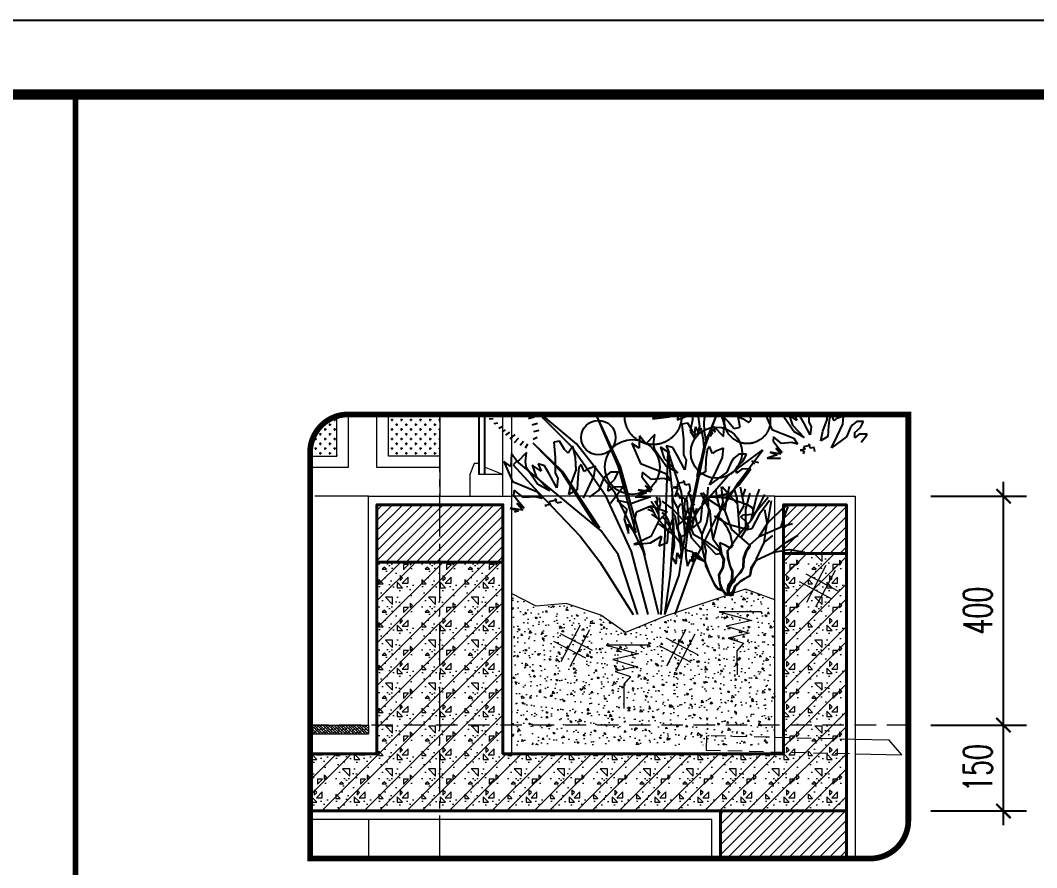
# Model space of a CAD drawing. Header units: millimetres. Extents: x -229618 to 2906, y -178063 to 96806.
# Drawn here: x -58505 to -56730, y -50481 to -49001 of the extents above; entities that cross this region are included whole.
import ezdxf
from ezdxf.xclip import XClip

# ---------------------------------------------------------------- set-up
doc = ezdxf.new("R2010")
doc.units = ezdxf.units.MM
doc.header["$LTSCALE"] = 200
doc.header["$MEASUREMENT"] = 0
doc.header["$XCLIPFRAME"] = 0
doc.header["$PDMODE"] = 3
doc.header["$PDSIZE"] = 50
doc.linetypes.add('CENTER2', pattern=[1.125, 0.75, -0.125, 0.125, -0.125])
doc.linetypes.add('DASHED2', pattern=[0.375, 0.25, -0.125])
doc.layers.get('0').update_dxf_attribs({"color": 95, "linetype": 'CONTINUOUS'})
doc.layers.get('DEFPOINTS').update_dxf_attribs({"linetype": 'CONTINUOUS'})
for name, color, linetype, lineweight in [('cat', 1, 'CONTINUOUS', 40), ('hatch', 250, 'CONTINUOUS', 5), ('khuat', 8, 'DASHED2', 15), ('nho', 252, 'CONTINUOUS', 15), ('thay', 7, 'CONTINUOUS', 18), ('tim', 18, 'CENTER2', 9)]:
    doc.layers.add(name, color=color, linetype=linetype, lineweight=lineweight)
for name, color, linetype in [('CUA', 145, 'CONTINUOUS'), ('DIM', 251, 'CONTINUOUS'), ('KHUNGTEN', 7, 'CONTINUOUS'), ('NOITHAT', 99, 'CONTINUOUS')]:
    doc.layers.add(name, color=color, linetype=linetype)
doc.layers.add('in', color=203, linetype='CONTINUOUS', lineweight=5, plot=False)
doc.styles.add('Scale', font='vnsimli.shx', dxfattribs={"width": 0.65, "bigfont": 'bigfont.shx'})
doc.dimstyles.new('Scale', dxfattribs={"dimscale": 75, "dimtxt": 2, "dimasz": 1, "dimexe": 1.6, "dimexo": 0, "dimgap": 0.8, "dimtad": 1, "dimdec": 0, "dimzin": 0, "dimdsep": 46, "dimtxsty": 'Scale', "dimblk": 'ARCHTICK', "dimcen": 0.1, "dimdle": 1, "dimclrd": 256, "dimclre": 256, "dimclrt": 3, "dimadec": 0, "dimazin": 0, "dimtfac": 1, "dimtdec": 0, "dimtix": 1, "dimtmove": 2, "dimatfit": 3, "dimldrblk": 'ARCHTICK', "dimfxl": 0, "dimtolj": 1, "dimtzin": 0, "dimarcsym": 0})

# ---------------------------------------------------------------- blocks, each defined once
blk = doc.blocks.new('KhungA3')
at = {"layer": 'DEFPOINTS', "color": 8}
blk.add_lwpolyline([(-3.738, 3.813), (416.305, 3.813), (416.305, 300.813), (-3.738, 300.813)], close=True, dxfattribs=at)
at = {"layer": 'KHUNGTEN', "color": 4, "const_width": 0.724}
blk.add_lwpolyline([(7.542, 8.987), (411.131, 8.987), (411.131, 295.639), (7.542, 295.639)], close=True, dxfattribs=at)
blk = doc.blocks.new('_ArchTick')
at = {"color": 0, "linetype": 'ByBlock', "const_width": 0.15}
blk.add_lwpolyline([(-0.5, -0.5), (0.5, 0.5)], dxfattribs=at)
blk = doc.blocks.new('*D1358')
at = {"layer": 'DEFPOINTS', "color": 0}
for p in [(-56915.5, -50232.2), (-56788.4, -50232.2), (-56915.5, -50382.2)]:
    blk.add_point(p, dxfattribs=at)
at = {"layer": 'DIM', "lineweight": -2}
for p, q in [((-56788.4, -50407.2), (-56788.4, -50207.2)), ((-56915.5, -50232.2), (-56748.4, -50232.2)), ((-56915.5, -50382.2), (-56748.4, -50382.2))]:
    blk.add_line(p, q, dxfattribs=at)
at = {"layer": 'DIM', "lineweight": -2, "xscale": 25, "yscale": 25, "zscale": 25}
for p, rotation in [((-56788.4, -50232.2), 90), ((-56788.4, -50382.2), 270)]:
    blk.add_blockref('_ArchTick', p, dxfattribs=dict(at, rotation=rotation))
at = {"layer": 'DIM', "color": 3, "insert": (-56833.4, -50307.2), "char_height": 50, "attachment_point": 5, "rotation": 90, "style": 'Scale'}
blk.add_mtext('\\A1;150', dxfattribs=at)
blk = doc.blocks.new('*D1359')
at = {"layer": 'DEFPOINTS', "color": 0}
for p in [(-56915.5, -49832.2), (-56788.4, -49832.2), (-56915.5, -50232.2)]:
    blk.add_point(p, dxfattribs=at)
at = {"layer": 'DIM', "lineweight": -2}
for p, q in [((-56788.4, -50257.2), (-56788.4, -49807.2)), ((-56915.5, -49832.2), (-56748.4, -49832.2)), ((-56915.5, -50232.2), (-56748.4, -50232.2))]:
    blk.add_line(p, q, dxfattribs=at)
at = {"layer": 'DIM', "lineweight": -2, "xscale": 25, "yscale": 25, "zscale": 25}
for p, rotation in [((-56788.4, -49832.2), 90), ((-56788.4, -50232.2), 270)]:
    blk.add_blockref('_ArchTick', p, dxfattribs=dict(at, rotation=rotation))
at = {"layer": 'DIM', "color": 3, "insert": (-56833.4, -50032.2), "char_height": 50, "attachment_point": 5, "rotation": 90, "style": 'Scale'}
blk.add_mtext('\\A1;400', dxfattribs=at)
blk = doc.blocks.new('lohoa')
at = {"layer": 'NOITHAT'}
for p, q in [((-7.7, 474.1), (-10, 450.7)), ((1.7, 474.1), (-7.7, 474.1)), ((6.4, 460), (1.7, 474.1)), ((-89.6, 460), (-82.6, 427.3)), ((-80.2, 450.7), (-89.6, 460)), ((-75.6, 469.4), (-80.2, 450.7)), ((-68.5, 455.4), (-75.6, 469.4)), ((-52.1, 467.1), (-68.5, 455.4)), ((-56.8, 453), (-52.1, 467.1)), ((11.1, 453), (6.4, 460)), ((20.4, 462.4), (11.1, 453)), ((20.4, 443.6), (20.4, 462.4)), ((-56.8, 443.6), (-56.8, 453)), ((-45.1, 415.6), (-56.8, 443.6)), ((-47.5, 446), (-45.1, 427.3)), ((-35.8, 434.3), (-47.5, 446)), ((-38.1, 446), (-35.8, 434.3)), ((-28.7, 441.3), (-38.1, 446)), ((-10, 450.7), (-14.7, 427.3)), ((18.1, 424.9), (20.4, 443.6)), ((-82.6, 427.3), (-47.5, 403.9)), ((-45.1, 427.3), (-28.7, 401.5)), ((-24.1, 427.3), (-28.7, 441.3)), ((-17, 403.9), (-24.1, 427.3)), ((-14.7, 427.3), (-12.3, 417.9)), ((22.8, 427.3), (18.1, 413.2)), ((27.4, 431.9), (22.8, 427.3)), ((29.8, 420.2), (27.4, 431.9)), ((-82.6, 413.2), (-84.9, 406.2)), ((-70.9, 399.2), (-82.6, 413.2)), ((-28.7, 401.5), (-45.1, 415.6)), ((-12.3, 417.9), (-17, 403.9)), ((6.4, 406.2), (18.1, 424.9)), ((18.1, 413.2), (13.4, 394.5)), ((34.5, 422.6), (29.8, 420.2)), ((29.8, 392.2), (43.8, 410.9)), ((48.5, 424.9), (34.5, 422.6)), ((43.8, 410.9), (48.5, 424.9)), ((69.6, 410.9), (60.2, 406.2)), ((81.3, 408.5), (69.6, 410.9)), ((-84.9, 406.2), (-73.2, 382.8)), ((-52.1, 396.8), (-70.9, 399.2)), ((-42.8, 392.2), (-52.1, 396.8)), ((-47.5, 403.9), (-42.8, 392.2)), ((-0.6, 389.8), (6.4, 406.2)), ((13.4, 394.5), (-0.6, 389.8)), ((55.5, 401.5), (46.2, 387.5)), ((60.2, 406.2), (55.5, 401.5)), ((62.6, 392.2), (74.3, 399.2)), ((74.3, 399.2), (81.3, 408.5)), ((-82.6, 380.4), (-101.3, 378.1)), ((-94.3, 387.5), (-82.6, 380.4)), ((-75.6, 380.4), (-94.3, 387.5)), ((-82.6, 392.2), (-75.6, 380.4)), ((-73.2, 382.8), (-82.6, 392.2)), ((-40.4, 380.4), (-33.4, 378.1)), ((-31.1, 380.4), (-40.4, 380.4)), ((-33.4, 385.1), (-31.1, 380.4)), ((-24.1, 385.1), (-33.4, 385.1)), ((-21.7, 387.5), (-24.1, 385.1)), ((-21.7, 380.4), (-21.7, 387.5)), ((-14.7, 380.4), (-21.7, 380.4)), ((-14.7, 371.1), (-14.7, 380.4)), ((15.7, 373.4), (29.8, 392.2)), ((46.2, 387.5), (15.7, 373.4)), ((60.2, 382.8), (62.6, 392.2)), ((69.6, 387.5), (60.2, 382.8)), ((60.2, 364.1), (78.9, 380.4)), ((83.6, 385.1), (69.6, 387.5)), ((78.9, 380.4), (83.6, 385.1)), ((-129.4, 378.1), (-117.7, 361.7)), ((-108.3, 368.7), (-129.4, 378.1)), ((-77.9, 373.4), (-108.3, 368.7)), ((-101.3, 378.1), (-77.9, 373.4)), ((-33.4, 378.1), (-40.4, 366.4)), ((-40.4, 366.4), (-35.8, 371.1)), ((-35.8, 371.1), (-33.4, 361.7)), ((-33.4, 361.7), (-31.1, 364.1)), ((-31.1, 364.1), (-24.1, 357)), ((-24.1, 357), (-21.7, 364.1)), ((-21.7, 364.1), (-14.7, 361.7)), ((-19.4, 366.4), (-14.7, 371.1)), ((-14.7, 361.7), (-19.4, 366.4)), ((43.8, 354.7), (60.2, 364.1)), ((-117.7, 361.7), (-124.7, 347.7)), ((-124.7, 347.7), (-122.4, 324.3)), ((-110.7, 338.3), (-103.6, 354.7)), ((-103.6, 354.7), (-80.2, 359.4)), ((-80.2, 359.4), (-56.8, 345.3)), ((11.1, 354.7), (22.8, 354.7)), ((39.2, 347.7), (11.1, 354.7)), ((22.8, 354.7), (43.8, 354.7)), ((50.9, 340.7), (39.2, 347.7)), ((-122.4, 324.3), (-120, 338.3)), ((-120, 338.3), (-113, 324.3)), ((-113, 324.3), (-110.7, 338.3)), ((-73.2, 333.6), (-89.6, 312.6)), ((-56.8, 345.3), (-73.2, 333.6)), ((-61.5, 314.9), (-49.8, 333.6)), ((-49.8, 333.6), (-56.8, 291.5)), ((67.2, 331.3), (50.9, 340.7)), ((-47.5, 279.8), (-45.1, 321.9)), ((-45.1, 321.9), (-26.4, 331.3)), ((-26.4, 317.2), (-28.7, 310.2)), ((-26.4, 331.3), (-26.4, 317.2)), ((13.4, 324.3), (32.1, 307.9)), ((22.8, 317.2), (13.4, 324.3)), ((29.8, 300.9), (22.8, 317.2)), ((53.2, 314.9), (57.9, 317.2)), ((57.9, 317.2), (74.3, 314.9)), ((74.3, 324.3), (67.2, 331.3)), ((74.3, 314.9), (74.3, 324.3)), ((-275, 300.1), (-277.3, 276.7)), ((-265.6, 300.1), (-275, 300.1)), ((-261, 286.1), (-265.6, 300.1)), ((-89.6, 312.6), (-117.7, 305.5)), ((-117.7, 305.5), (-91.9, 303.2)), ((-91.9, 303.2), (-73.2, 310.2)), ((-73.2, 310.2), (-80.2, 296.2)), ((-66.2, 298.5), (-61.5, 314.9)), ((-33.4, 305.5), (-40.4, 284.5)), ((-28.7, 310.2), (-33.4, 305.5)), ((32.1, 291.5), (29.8, 300.9)), ((32.1, 307.9), (55.5, 296.2)), ((60.2, 305.5), (53.2, 314.9)), ((62.6, 296.2), (60.2, 305.5)), ((-356.9, 286.1), (-349.9, 253.3)), ((-347.6, 276.7), (-356.9, 286.1)), ((-342.9, 295.4), (-347.6, 276.7)), ((-335.9, 281.4), (-342.9, 295.4)), ((-319.5, 293.1), (-335.9, 281.4)), ((-324.2, 279), (-319.5, 293.1)), ((-256.3, 279), (-261, 286.1)), ((-246.9, 288.4), (-256.3, 279)), ((-246.9, 269.7), (-246.9, 288.4)), ((-80.2, 296.2), (-66.2, 298.5)), ((-74.4, 288.1), (-76.7, 264.7)), ((-65, 288.1), (-74.4, 288.1)), ((-60.3, 274.1), (-65, 288.1)), ((-56.8, 291.5), (-63.8, 275.1)), ((-40.4, 284.5), (-42.8, 270.4)), ((-12.3, 291.5), (-3, 277.4)), ((-10, 282.1), (-12.3, 291.5)), ((32.1, 272.8), (32.1, 291.5)), ((55.5, 296.2), (62.6, 296.2)), ((67.1, 289), (63.1, 272.8)), ((73.2, 276.9), (67.1, 289)), ((87.3, 287), (73.2, 276.9)), ((83.3, 274.8), (87.3, 287)), ((125.7, 293), (123.7, 272.8)), ((133.8, 293), (125.7, 293)), ((137.9, 280.9), (133.8, 293)), ((-324.2, 269.7), (-324.2, 279)), ((-312.5, 241.6), (-324.2, 269.7)), ((-314.8, 272), (-312.5, 253.3)), ((-303.1, 260.3), (-314.8, 272)), ((-305.4, 272), (-303.1, 260.3)), ((-296.1, 267.3), (-305.4, 272)), ((-277.3, 276.7), (-282, 253.3)), ((-249.3, 250.9), (-246.9, 269.7)), ((-156.3, 274.1), (-149.3, 241.3)), ((-147, 264.7), (-156.3, 274.1)), ((-142.3, 283.4), (-147, 264.7)), ((-135.3, 269.4), (-142.3, 283.4)), ((-118.9, 281.1), (-135.3, 269.4)), ((-123.6, 267), (-118.9, 281.1)), ((-63.8, 275.1), (-59.2, 263.4)), ((-55.7, 267), (-60.3, 274.1)), ((-59.2, 263.4), (-54.5, 279.8)), ((-46.3, 276.4), (-55.7, 267)), ((-54.5, 279.8), (-52.1, 270.4)), ((-52.1, 270.4), (-47.5, 279.8)), ((-46.3, 257.7), (-46.3, 276.4)), ((-42.8, 270.4), (-42.8, 256.4)), ((-33.4, 270.4), (-31.1, 263.4)), ((-33.4, 261.1), (-33.4, 270.4)), ((-31.1, 272.8), (-26.4, 265.7)), ((-31.1, 263.4), (-31.1, 272.8)), ((-26.4, 275.1), (-14.7, 256.4)), ((-26.4, 265.7), (-26.4, 275.1)), ((-12.3, 265.7), (-10, 272.8)), ((-10, 272.8), (-10, 282.1)), ((-3, 277.4), (4, 265.7)), ((13.4, 282.1), (20.4, 277.4)), ((13.4, 268.1), (13.4, 282.1)), ((20.4, 277.4), (27.4, 270.4)), ((27.4, 270.4), (32.1, 272.8)), ((55, 280.9), (61.1, 252.6)), ((63.1, 272.8), (55, 280.9)), ((83.3, 266.8), (83.3, 274.8)), ((91.4, 268.8), (93.4, 252.6)), ((101.5, 258.7), (91.4, 268.8)), ((99.5, 268.8), (101.5, 258.7)), ((107.6, 264.7), (99.5, 268.8)), ((123.7, 272.8), (119.7, 252.6)), ((141.9, 274.8), (137.9, 280.9)), ((150, 282.9), (141.9, 274.8)), ((150, 266.8), (150, 282.9)), ((-349.9, 253.3), (-314.8, 229.9)), ((-312.5, 253.3), (-296.1, 227.5)), ((-291.4, 253.3), (-296.1, 267.3)), ((-284.4, 229.9), (-291.4, 253.3)), ((-282, 253.3), (-279.7, 243.9)), ((-244.6, 253.3), (-249.3, 239.2)), ((-239.9, 258), (-244.6, 253.3)), ((-237.5, 246.3), (-239.9, 258)), ((-123.6, 257.7), (-123.6, 267)), ((-111.8, 229.6), (-123.6, 257.7)), ((-114.2, 260), (-111.8, 241.3)), ((-102.5, 248.3), (-114.2, 260)), ((-104.8, 260), (-102.5, 248.3)), ((-95.5, 255.3), (-104.8, 260)), ((-90.8, 241.3), (-95.5, 255.3)), ((-76.7, 264.7), (-81.4, 241.3)), ((-48.6, 239), (-46.3, 257.7)), ((-42.8, 256.4), (-35.8, 265.7)), ((-35.8, 265.7), (-33.4, 261.1)), ((-14.7, 256.4), (-12.3, 265.7)), ((4, 265.7), (13.4, 265.7)), ((13.4, 265.7), (13.4, 268.1)), ((61.1, 252.6), (91.4, 232.4)), ((93.4, 242.5), (83.3, 266.8)), ((93.4, 252.6), (107.6, 230.4)), ((111.6, 252.6), (107.6, 264.7)), ((117.7, 232.4), (111.6, 252.6)), ((119.7, 252.6), (121.7, 244.5)), ((148, 250.6), (150, 266.8)), ((152, 252.6), (148, 240.5)), ((156.1, 256.7), (152, 252.6)), ((158.1, 246.5), (156.1, 256.7)), ((-349.9, 239.2), (-352.3, 232.2)), ((-338.2, 225.2), (-349.9, 239.2)), ((-296.1, 227.5), (-312.5, 241.6)), ((-279.7, 243.9), (-284.4, 229.9)), ((-261, 232.2), (-249.3, 250.9)), ((-249.3, 239.2), (-253.9, 220.5)), ((-232.9, 248.6), (-237.5, 246.3)), ((-237.5, 218.2), (-223.5, 236.9)), ((-218.8, 250.9), (-232.9, 248.6)), ((-223.5, 236.9), (-218.8, 250.9)), ((-197.8, 236.9), (-207.1, 232.2)), ((-186, 234.6), (-197.8, 236.9)), ((-149.3, 241.3), (-114.2, 217.9)), ((-111.8, 241.3), (-95.5, 215.5)), ((-83.8, 217.9), (-90.8, 241.3)), ((-81.4, 241.3), (-79.1, 231.9)), ((-60.3, 220.2), (-48.6, 239)), ((-44, 241.3), (-48.6, 227.2)), ((-39.3, 246), (-44, 241.3)), ((-36.9, 234.3), (-39.3, 246)), ((-18.2, 239), (-32.3, 236.6)), ((-22.9, 224.9), (-18.2, 239)), ((61.1, 240.5), (59.1, 234.4)), ((71.2, 228.4), (61.1, 240.5)), ((107.6, 230.4), (93.4, 242.5)), ((121.7, 244.5), (117.7, 232.4)), ((137.9, 234.4), (148, 250.6)), ((148, 240.5), (143.9, 224.3)), ((162.1, 248.6), (158.1, 246.5)), ((158.1, 222.3), (170.2, 238.5)), ((174.2, 250.6), (162.1, 248.6)), ((170.2, 238.5), (174.2, 250.6)), ((192.4, 238.5), (184.3, 234.4)), ((202.5, 236.4), (192.4, 238.5)), ((-352.3, 232.2), (-340.5, 208.8)), ((-319.5, 222.8), (-338.2, 225.2)), ((-310.1, 218.2), (-319.5, 222.8)), ((-314.8, 229.9), (-310.1, 218.2)), ((-268, 215.8), (-261, 232.2)), ((-211.8, 227.5), (-221.2, 213.5)), ((-207.1, 232.2), (-211.8, 227.5)), ((-204.8, 218.2), (-193.1, 225.2)), ((-193.1, 225.2), (-186, 234.6)), ((-149.3, 227.2), (-151.6, 220.2)), ((-137.6, 213.2), (-149.3, 227.2)), ((-95.5, 215.5), (-111.8, 229.6)), ((-79.1, 231.9), (-83.8, 217.9)), ((-48.6, 227.2), (-53.3, 208.5)), ((-32.3, 236.6), (-36.9, 234.3)), ((-36.9, 206.2), (-22.9, 224.9)), ((2.9, 224.9), (-6.5, 220.2)), ((14.6, 222.6), (2.9, 224.9)), ((7.5, 213.2), (14.6, 222.6)), ((59.1, 234.4), (69.2, 214.2)), ((61.1, 222.3), (67.1, 212.2)), ((69.2, 214.2), (61.1, 222.3)), ((87.3, 226.3), (71.2, 228.4)), ((95.4, 222.3), (87.3, 226.3)), ((91.4, 232.4), (95.4, 222.3)), ((131.8, 220.3), (137.9, 234.4)), ((143.9, 224.3), (131.8, 220.3)), ((145.9, 206.1), (158.1, 222.3)), ((180.3, 230.4), (172.2, 218.3)), ((184.3, 234.4), (180.3, 230.4)), ((184.3, 214.2), (186.4, 222.3)), ((186.4, 222.3), (196.5, 228.4)), ((196.5, 228.4), (202.5, 236.4)), ((-361.6, 213.5), (-349.9, 206.5)), ((-342.9, 206.5), (-361.6, 213.5)), ((-349.9, 206.5), (-356.3, 205.7)), ((-349.9, 218.2), (-342.9, 206.5)), ((-340.5, 208.8), (-349.9, 218.2)), ((-307.8, 206.5), (-305.4, 205.7)), ((-298.4, 206.5), (-307.8, 206.5)), ((-300.8, 211.1), (-298.4, 206.5)), ((-291.4, 211.1), (-300.8, 211.1)), ((-289, 213.5), (-291.4, 211.1)), ((-289, 206.5), (-289, 213.5)), ((-282, 206.5), (-289, 206.5)), ((-282, 205.7), (-282, 206.5)), ((-253.9, 220.5), (-268, 215.8)), ((-246.9, 205.7), (-237.5, 218.2)), ((-221.2, 213.5), (-238.1, 205.7)), ((-207.1, 208.8), (-204.8, 218.2)), ((-197.8, 213.5), (-207.1, 208.8)), ((-207.1, 190.1), (-188.4, 206.5)), ((-183.7, 211.1), (-197.8, 213.5)), ((-188.4, 206.5), (-183.7, 211.1)), ((-151.6, 220.2), (-139.9, 196.8)), ((-149.3, 206.2), (-142.3, 194.5)), ((-139.9, 196.8), (-149.3, 206.2)), ((-118.9, 210.9), (-137.6, 213.2)), ((-109.5, 206.2), (-118.9, 210.9)), ((-114.2, 217.9), (-109.5, 206.2)), ((-67.4, 203.8), (-60.3, 220.2)), ((-53.3, 208.5), (-67.4, 203.8)), ((-51, 187.5), (-36.9, 206.2)), ((-11.2, 215.5), (-20.6, 201.5)), ((-6.5, 220.2), (-11.2, 215.5)), ((-6.5, 196.8), (-4.2, 206.2)), ((-4.2, 206.2), (7.5, 213.2)), ((20.7, 210.2), (23.9, 205.7)), ((30.8, 205.7), (20.7, 210.2)), ((61.1, 212.2), (44.9, 210.2)), ((44.9, 210.2), (65.1, 206.1)), ((51, 218.3), (61.1, 212.2)), ((67.1, 212.2), (51, 218.3)), ((65.1, 206.1), (62.1, 205.7)), ((97.5, 212.2), (103.5, 210.2)), ((105.5, 212.2), (97.5, 212.2)), ((103.5, 210.2), (100.8, 205.7)), ((103.5, 216.2), (105.5, 212.2)), ((111.6, 216.2), (103.5, 216.2)), ((113.6, 218.3), (111.6, 216.2)), ((113.6, 212.2), (113.6, 218.3)), ((119.7, 212.2), (113.6, 212.2)), ((119.7, 205.7), (119.7, 212.2)), ((172.2, 218.3), (145.9, 206.1)), ((192.4, 218.3), (184.3, 214.2)), ((204.6, 216.2), (192.4, 218.3)), ((193, 205.7), (200.5, 212.2)), ((200.5, 212.2), (204.6, 216.2)), ((-196.1, 192.1), (-184.4, 175.7)), ((-175.1, 182.8), (-196.1, 192.1)), ((-149.3, 194.5), (-168, 192.1)), ((-168, 192.1), (-144.6, 187.5)), ((-161, 201.5), (-149.3, 194.5)), ((-142.3, 194.5), (-161, 201.5)), ((-107.2, 194.5), (-100.1, 192.1)), ((-97.8, 194.5), (-107.2, 194.5)), ((-100.1, 192.1), (-107.2, 180.4)), ((-100.1, 199.2), (-97.8, 194.5)), ((-90.8, 199.2), (-100.1, 199.2)), ((-88.4, 201.5), (-90.8, 199.2)), ((-88.4, 194.5), (-88.4, 201.5)), ((-81.4, 194.5), (-88.4, 194.5)), ((-81.4, 185.1), (-81.4, 194.5)), ((-20.6, 201.5), (-51, 187.5)), ((2.9, 201.5), (-6.5, 196.8)), ((-6.5, 178.1), (12.2, 194.5)), ((16.9, 199.2), (2.9, 201.5)), ((12.2, 194.5), (16.9, 199.2)), ((-184.4, 175.7), (-191.4, 161.7)), ((-144.6, 187.5), (-175.1, 182.8)), ((-107.2, 180.4), (-102.5, 185.1)), ((-102.5, 185.1), (-100.1, 175.7)), ((-100.1, 175.7), (-97.8, 178.1)), ((-97.8, 178.1), (-90.8, 171.1)), ((-90.8, 171.1), (-88.4, 178.1)), ((-88.4, 178.1), (-81.4, 175.7)), ((-86.1, 180.4), (-81.4, 185.1)), ((-81.4, 175.7), (-86.1, 180.4)), ((-22.9, 168.7), (-6.5, 178.1)), ((-191.4, 161.7), (-189.1, 138.3)), ((-177.4, 152.3), (-170.4, 168.7)), ((-170.4, 168.7), (-147, 173.4)), ((-147, 173.4), (-123.6, 159.4)), ((-123.6, 159.4), (-139.9, 147.7)), ((-55.7, 168.7), (-44, 168.7)), ((-27.6, 161.7), (-55.7, 168.7)), ((-44, 168.7), (-22.9, 168.7)), ((-15.9, 154.7), (-27.6, 161.7)), ((-189.1, 138.3), (-186.8, 152.3)), ((-186.8, 152.3), (-179.7, 138.3)), ((-179.7, 138.3), (-177.4, 152.3)), ((-139.9, 147.7), (-156.3, 126.6)), ((-128.2, 128.9), (-116.5, 147.7)), ((-116.5, 147.7), (-123.6, 105.5)), ((-111.8, 136), (-93.1, 145.3)), ((-93.1, 145.3), (-93.1, 131.3)), ((0.5, 145.3), (-15.9, 154.7)), ((7.5, 138.3), (0.5, 145.3)), ((-156.3, 126.6), (-184.4, 119.6)), ((-132.9, 112.5), (-128.2, 128.9)), ((-114.2, 93.8), (-111.8, 136)), ((-93.1, 131.3), (-95.5, 124.2)), ((-53.3, 138.3), (-34.6, 121.9)), ((-44, 131.3), (-53.3, 138.3)), ((-36.9, 114.9), (-44, 131.3)), ((-13.5, 128.9), (-8.8, 131.3)), ((-6.5, 119.6), (-13.5, 128.9)), ((-8.8, 131.3), (7.5, 128.9)), ((7.5, 128.9), (7.5, 138.3)), ((-184.4, 119.6), (-158.7, 117.2)), ((-158.7, 117.2), (-139.9, 124.2)), ((-139.9, 124.2), (-147, 110.2)), ((-147, 110.2), (-132.9, 112.5)), ((-100.1, 119.6), (-107.2, 98.5)), ((-95.5, 124.2), (-100.1, 119.6)), ((-34.6, 105.5), (-36.9, 114.9)), ((-34.6, 121.9), (-11.2, 110.2)), ((-4.2, 110.2), (-6.5, 119.6)), ((-123.6, 105.5), (-130.6, 89.1)), ((-107.2, 98.5), (-109.5, 84.5)), ((-79.1, 105.5), (-69.7, 91.5)), ((-76.7, 96.2), (-79.1, 105.5)), ((-76.7, 86.8), (-76.7, 96.2)), ((-53.3, 96.2), (-46.3, 91.5)), ((-53.3, 82.1), (-53.3, 96.2)), ((-34.6, 86.8), (-34.6, 105.5)), ((-11.2, 110.2), (-4.2, 110.2)), ((-130.6, 89.1), (-125.9, 77.4)), ((-125.9, 77.4), (-121.2, 93.8)), ((-121.2, 93.8), (-118.9, 84.5)), ((-118.9, 84.5), (-114.2, 93.8)), ((-109.5, 84.5), (-109.5, 70.4)), ((-109.5, 70.4), (-102.5, 79.8)), ((-102.5, 79.8), (-100.1, 75.1)), ((-100.1, 84.5), (-97.8, 77.4)), ((-100.1, 75.1), (-100.1, 84.5)), ((-97.8, 86.8), (-93.1, 79.8)), ((-97.8, 77.4), (-97.8, 86.8)), ((-93.1, 89.1), (-81.4, 70.4)), ((-93.1, 79.8), (-93.1, 89.1)), ((-81.4, 70.4), (-79.1, 79.8)), ((-79.1, 79.8), (-76.7, 86.8)), ((-69.7, 91.5), (-62.7, 79.8)), ((-62.7, 79.8), (-53.3, 79.8)), ((-53.3, 79.8), (-53.3, 82.1)), ((-46.3, 91.5), (-39.3, 84.5)), ((-39.3, 84.5), (-34.6, 86.8))]:
    blk.add_line(p, q, dxfattribs=at)
for centre, radius in [((-144.1, 509.5), 23.7), ((-33.6, 486.8), 21.4), ((174.5, 480.5), 21.4), ((-131.4, 444.9), 20.5), ((161.9, 404.9), 21.4), ((-120.4, 373.9), 28.4), ((136.7, 348.2), 21.4), ((-115.7, 309.3), 44.2), ((90.4, 319.7), 32.1), ((-205.6, 293.5), 26.8), ((26.3, 273.4), 35.6), ((-163, 238.3), 42.6), ((-30.7, 234.3), 39.8)]:
    blk.add_circle(centre, radius, dxfattribs=at)
blk = doc.blocks.new('nendat')
at = {"layer": 'hatch', "linetype": 'Continuous'}
for p, q in [((-56.8, -29.8), (110.3, 57.9)), ((-40.9, 77.9), (60.5, -115.2)), ((7.2, 103.2), (108.6, -90)), ((-21.9, -70.2), (145.2, 17.5))]:
    blk.add_line(p, q, dxfattribs=at)
blk = doc.blocks.new('A$C31D316B7')
at = {"color": 116}
for p, q in [((68.3, 1092), (62.1, 1109.8)), ((81.9, 1094.3), (80.8, 1109.6)), ((36.9, 1072.8), (14.3, 1077.8)), ((44.1, 1082.1), (33.4, 1090.3)), ((55.5, 1088.4), (48.7, 1100.6)), ((98.5, 1082.3), (97.4, 1097.6)), ((110.1, 1072.8), (111.6, 1087.8)), ((118.2, 1056), (124.4, 1073.7)), ((752.8, 1059.5), (734.7, 1071.5)), ((769.8, 1076.5), (754.2, 1090.7)), ((792.2, 1085.3), (781.7, 1101.9)), ((813.7, 1083.7), (806.2, 1105.7)), ((825.4, 1082.5), (826.8, 1095.9)), ((836.7, 1076.1), (843.6, 1088.2)), ((846.5, 1067), (858.5, 1081.6)), ((855.6, 1056.6), (868.1, 1065.5)), ((20.2, 1031.6), (0, 1025.6)), ((24.4, 1055.2), (4.8, 1054.8)), ((132.7, 1032.3), (140.4, 1047.2)), ((717.9, 1024.2), (699.8, 1036.2)), ((731.9, 1044.6), (712.9, 1057.2)), ((851.8, 1021.3), (865.5, 1027.9)), ((854, 1036.1), (866.5, 1045.1)), ((25.9, 1008.1), (6.2, 998.9)), ((144.5, 1008.8), (154.8, 1021.5)), ((153.6, 992.5), (166.3, 1003.1)), ((159.4, 971), (176.8, 984.2)), ((692.9, 977.8), (674.4, 984.7)), ((705.7, 1002.6), (688.9, 1010.3)), ((841.8, 1005.7), (860.1, 1009.6)), ((27.7, 982.6), (7.1, 972.9)), ((37.9, 959.9), (18.2, 950.7)), ((163.9, 945.1), (188.9, 962.6)), ((690.4, 957.9), (664.5, 958.3)), ((806, 942.4), (821.7, 937.1)), ((815.1, 958.6), (831.4, 956.5)), ((829, 980.9), (845.8, 982.1)), ((49.9, 938.3), (34.6, 928)), ((64.4, 914.5), (48.9, 902.3)), ((80.1, 902), (66.3, 880.1)), ((176.1, 925.4), (200.7, 939.1)), ((185.2, 900.3), (206.7, 910.6)), ((683.7, 926.2), (658.7, 926.1)), ((770.9, 908.9), (798.8, 896.7)), ((790.6, 926.2), (811, 918.2)), ((103.7, 879.7), (90.8, 858.3)), ((131.6, 865.1), (118.7, 843.8)), ((165.1, 860.8), (151.8, 844.5)), ((191.9, 879.3), (213.1, 885.8)), ((685.8, 894.8), (660.9, 894.6)), ((699.5, 863.9), (678.7, 866.8)), ((743.7, 867.4), (763.7, 854.3)), ((760.4, 888.2), (784.9, 874.3)), ((1016, 853.3), (1003.1, 869.2)), ((1037.9, 860.3), (1025.7, 875.5)), ((1057.2, 870.2), (1047.7, 886.6)), ((1078.7, 871.6), (1074.3, 888.7)), ((1096.8, 864.4), (1096.4, 885.3)), ((1106.5, 860.1), (1111.3, 871.2)), ((182.2, 851.4), (249.5, 682)), ((243.1, 682), (182.2, 851.4)), ((585.8, 595.1), (701.1, 842.3)), ((701.1, 842.3), (595.4, 595.1)), ((729.3, 850.7), (745.9, 836)), ((764, 688.8), (957.4, 851.4)), ((783.7, 677.7), (957.4, 851.4)), ((982, 824.4), (969.7, 835.6)), ((998.3, 839.5), (986.1, 854.8)), ((1114.4, 851.5), (1123.6, 860)), ((1120.3, 841.1), (1134.6, 850.3)), ((1125.2, 829.6), (1138.4, 833.9)), ((956.6, 790.3), (934.5, 797.7)), ((964.2, 806.6), (950.3, 817.6)), ((1099.5, 789.8), (1116.2, 788.1)), ((1112.4, 800.5), (1125.9, 802.3)), ((1118.3, 812.6), (1131.4, 816.8)), ((935.4, 737.4), (914, 744.1)), ((942.2, 764.9), (920.7, 771.6)), ((1051.5, 745.3), (1063.5, 736.5)), ((1063.7, 756.7), (1077.1, 750.5)), ((1081.8, 772.1), (1096.5, 768.4)), ((938.7, 707.2), (921.7, 715.3)), ((977.6, 698), (991.1, 681.4)), ((997.6, 711.3), (1014.8, 692.7)), ((1012.2, 726.2), (1032.8, 708.1)), ((1033.9, 735.6), (1049.2, 723.2)), ((154.3, 559.5), (12.4, 663.7)), ((111.2, 532.7), (12.4, 663.7)), ((310.3, 357), (243.1, 682)), ((249.5, 682), (323.1, 334.2)), ((340.5, 493.7), (393.6, 659.2)), ((377.1, 490.2), (393.6, 659.2)), ((406.4, 325), (393.6, 659.2)), ((608.2, 489.8), (764, 688.8)), ((643.5, 476.1), (783.7, 677.7)), ((819.6, 576.8), (938.2, 691.2)), ((938.2, 691.2), (822.9, 572.2)), ((960.6, 687.6), (970.8, 670.5)), ((665.9, 338.7), (1004.5, 618.5)), ((1004.5, 618.5), (1018.3, 604.2)), ((486.5, 238), (585.8, 595.1)), ((595.4, 595.1), (524.9, 329.6)), ((669.1, 347.9), (819.6, 576.8)), ((1018.3, 604.2), (919.2, 495.1)), ((198.2, 393.7), (111.2, 532.7)), ((268.7, 425.7), (154.3, 559.5)), ((822.9, 572.2), (685.1, 357)), ((326.3, 320.4), (340.5, 493.7)), ((919.2, 495.1), (749.2, 315.8)), ((374.4, 320.4), (377.1, 490.2)), ((493.7, 254.4), (608.2, 489.8)), ((541.6, 254.4), (643.5, 476.1)), ((299.4, 376.2), (268.7, 425.7)), ((290.3, 208.2), (198.2, 393.7)), ((326.2, 324.6), (299.4, 376.2)), ((595.1, 241.7), (665.9, 338.7)), ((349.3, 158.2), (326.3, 320.4)), ((384.4, 161.9), (374.4, 320.4)), ((422.7, 0), (406.4, 325)), ((749.2, 315.8), (669.2, 213)), ((432.1, 0), (493.7, 254.4)), ((475.3, 0), (541.6, 254.4)), ((366.6, 0), (290.3, 208.2)), ((516, 0), (595.1, 241.7)), ((669.2, 213), (535.9, 0)), ((408.1, 0), (349.3, 158.2)), ((407.1, 0), (384.4, 161.9))]:
    blk.add_line(p, q, dxfattribs=at)
blk = doc.blocks.new('A$C753A1A07')
at = {"color": 116}
for p, q in [((503, 1035), (471, 1117)), ((615, 911), (570, 1076)), ((647, 1030), (618, 1121)), ((631, 948), (669, 1140)), ((705, 1021), (734, 1121)), ((772, 1039), (862, 1144)), ((810, 1035), (785, 1149)), ((852, 984), (868, 1144)), ((916, 1044), (926, 1103)), ((987, 893), (1086, 1080)), ((1006, 1012), (1063, 1080)), ((1012, 1080), (1009, 1140)), ((1035, 984), (1012, 1080)), ((384, 764), (346, 998)), ((461, 874), (365, 1002)), ((503, 888), (378, 1035)), ((503, 888), (413, 1062)), ((557, 792), (503, 1035)), ((689, 851), (705, 1021)), ((702, 966), (772, 1039)), ((830, 897), (810, 1035)), ((833, 897), (1006, 1012)), ((878, 897), (852, 984)), ((878, 897), (916, 1044)), ((1003, 883), (1009, 1007)), ((1067, 966), (1035, 1062)), ((1086, 778), (1067, 966)), ((1227, 893), (1147, 966)), ((1169, 934), (1192, 1039)), ((1217, 874), (1227, 1007)), ((1256, 938), (1246, 1025)), ((1323, 925), (1294, 970)), ((1323, 911), (1371, 1002)), ((1371, 1002), (1387, 1062)), ((1387, 915), (1490, 993)), ((1509, 966), (1518, 1030)), ((1525, 893), (1509, 966)), ((1528, 934), (1563, 993)), ((1538, 1016), (1554, 1035)), ((1544, 957), (1538, 1016)), ((1563, 925), (1605, 989)), ((218, 806), (170, 938)), ((384, 764), (215, 929)), ((391, 764), (413, 902)), ((548, 705), (461, 874)), ((557, 792), (503, 888)), ((612, 696), (615, 911)), ((689, 851), (631, 948)), ((759, 696), (833, 897)), ((932, 682), (878, 897)), ((974, 710), (987, 893)), ((1022, 764), (1003, 883)), ((1124, 760), (1169, 934)), ((1160, 796), (1128, 920)), ((1163, 801), (1217, 874)), ((1262, 778), (1227, 893)), ((1243, 842), (1256, 938)), ((1262, 787), (1387, 915)), ((1317, 760), (1323, 925)), ((1349, 824), (1384, 879)), ((1457, 851), (1490, 870)), ((1525, 833), (1528, 934)), ((1528, 861), (1563, 925)), ((1547, 819), (1595, 915)), ((1547, 819), (1598, 856)), ((1579, 879), (1605, 893)), ((1595, 915), (1624, 929)), ((1605, 893), (1640, 906)), ((243, 723), (125, 760)), ((243, 723), (218, 806)), ((474, 623), (384, 764)), ((420, 558), (391, 764)), ((676, 659), (557, 792)), ((676, 659), (689, 851)), ((1070, 645), (1022, 764)), ((1070, 645), (1124, 760)), ((1169, 714), (1086, 778)), ((1160, 641), (1233, 833)), ((1176, 714), (1160, 796)), ((1217, 732), (1262, 787)), ((1240, 650), (1262, 778)), ((1333, 714), (1317, 760)), ((1333, 714), (1349, 824)), ((1403, 714), (1470, 810)), ((1403, 705), (1425, 792)), ((1422, 677), (1547, 819)), ((1425, 792), (1457, 851)), ((1470, 810), (1502, 824)), ((1506, 742), (1541, 755)), ((1515, 787), (1525, 833)), ((474, 623), (243, 723)), ((615, 691), (548, 705)), ((573, 531), (759, 696)), ((660, 618), (615, 691)), ((804, 476), (676, 659)), ((955, 595), (932, 682)), ((955, 590), (974, 710)), ((1003, 554), (1160, 641)), ((1063, 476), (1070, 645)), ((1236, 650), (1176, 714)), ((1179, 604), (1217, 732)), ((1288, 623), (1240, 650)), ((1291, 618), (1333, 714)), ((1358, 627), (1403, 705)), ((1361, 632), (1422, 677)), ((1425, 677), (1506, 742)), ((186, 563), (67, 636)), ((324, 458), (186, 563)), ((420, 558), (330, 632)), ((506, 380), (420, 558)), ((573, 536), (474, 623)), ((884, 467), (1003, 554)), ((894, 504), (955, 590)), ((1063, 476), (1179, 604)), ((1278, 522), (1361, 632)), ((1278, 526), (1291, 618)), ((157, 485), (0, 458)), ((324, 458), (157, 485)), ((506, 375), (324, 458)), ((573, 531), (577, 508)), ((609, 471), (573, 531)), ((577, 508), (609, 458)), ((637, 394), (609, 471)), ((609, 458), (634, 385)), ((807, 471), (798, 398)), ((804, 403), (807, 476)), ((807, 476), (807, 471)), ((878, 462), (842, 385)), ((849, 380), (881, 462)), ((894, 504), (878, 462)), ((881, 462), (894, 504)), ((1035, 357), (1063, 476)), ((1112, 398), (1137, 430)), ((1150, 430), (1121, 394)), ((1137, 430), (1176, 462)), ((1176, 462), (1150, 430)), ((1172, 462), (1220, 471)), ((1220, 471), (1278, 522)), ((506, 375), (554, 288)), ((557, 293), (506, 375)), ((634, 385), (637, 302)), ((641, 298), (637, 394)), ((778, 311), (804, 403)), ((798, 398), (778, 311)), ((842, 385), (852, 298)), ((855, 298), (849, 380)), ((993, 238), (1038, 352)), ((1035, 320), (993, 229)), ((1041, 352), (1035, 320)), ((1038, 352), (1112, 398)), ((1070, 375), (1041, 352)), ((1121, 394), (1070, 375)), ((554, 288), (567, 215)), ((570, 215), (557, 293)), ((567, 215), (669, 151)), ((666, 160), (570, 215)), ((637, 302), (669, 243)), ((673, 252), (641, 298)), ((669, 243), (721, 192)), ((711, 201), (673, 252)), ((778, 311), (753, 261)), ((753, 261), (753, 174)), ((756, 256), (778, 311)), ((759, 174), (756, 256)), ((852, 298), (894, 220)), ((897, 220), (855, 298)), ((894, 220), (887, 133)), ((887, 133), (897, 220)), ((939, 119), (993, 238)), ((993, 229), (942, 114)), ((724, 105), (666, 160)), ((669, 151), (724, 96)), ((746, 160), (711, 201)), ((721, 192), (740, 146)), ((740, 146), (769, 119)), ((775, 119), (746, 160)), ((753, 174), (785, 119)), ((775, 142), (759, 174)), ((769, 119), (788, 82)), ((794, 124), (775, 142)), ((788, 87), (775, 119)), ((785, 119), (801, 78)), ((807, 69), (794, 124)), ((887, 133), (858, 60)), ((868, 73), (887, 133)), ((910, 82), (939, 119)), ((942, 114), (910, 73)), ((750, 41), (724, 105)), ((724, 96), (746, 27)), ((746, 27), (753, 0)), ((794, 14), (750, 41)), ((753, 27), (769, 14)), ((753, 0), (753, 27)), ((782, 9), (801, 27)), ((817, 23), (782, 9)), ((788, 27), (788, 87)), ((788, 82), (794, 14)), ((801, 18), (788, 27)), ((794, 0), (801, 18)), ((801, 78), (801, 18)), ((801, 27), (807, 69)), ((801, 18), (833, 14)), ((862, 55), (814, 9)), ((814, 9), (833, 32)), ((858, 60), (817, 23)), ((833, 32), (852, 60)), ((833, 23), (862, 60)), ((833, 14), (833, 23)), ((852, 60), (868, 73)), ((862, 60), (910, 82)), ((910, 73), (862, 55))]:
    blk.add_line(p, q, dxfattribs=at)

msp = doc.modelspace()

# ---------------------------------------------------------------- hatches: boundary and pattern name
at = {"layer": 'hatch', "linetype": 'Continuous'}
h = msp.add_hatch(dxfattribs=at)
h.set_pattern_fill('CROSS', color=256, scale=33.333333, style=0)
h.set_pattern_definition([(180, (-45837.413, -52798.94), (-8.3333333, 8.3333333), [4.166667, -12.5]), (90, (-45839.497, -52801.024), (8.3333333, 8.3333333), [4.166667, -12.5])])
h.paths.add_polyline_path([(-57862.5, -49689.2), (-57772.5, -49689.2), (-57772.5, -49762.2), (-57862.5, -49762.2)])
h.paths.add_polyline_path([(-57952.5, -49692.2), (-57952.5, -49762.2), (-57999.3, -49762.2), (-57999.3, -49755.9, -0.328334)])
h = msp.add_hatch(dxfattribs=at)
h.set_pattern_fill('ANSI31', color=256, scale=100, style=0)
h.paths.add_polyline_path([(-57282.5, -50382.2), (-57062.5, -50382.2), (-57062.5, -50465.3), (-57282.5, -50465.3)])
h.paths.add_polyline_path([(-57172.5, -49847.2), (-57062.5, -49847.2), (-57062.5, -49932.2), (-57172.5, -49932.2)])
h.paths.add_polyline_path([(-57772.5, -49847.2), (-57662.5, -49847.2), (-57662.5, -49947.2), (-57772.5, -49947.2)])
h.paths.add_polyline_path([(-57882.5, -49847.2), (-57772.5, -49847.2), (-57772.5, -49947.2), (-57882.5, -49947.2)])
at = {"layer": 'hatch'}
h = msp.add_hatch(dxfattribs=at)
h.set_pattern_fill('BT', color=256, scale=75, style=0)
h.set_pattern_definition([(0, (-97947.27, -136658.73), (0, 75), [0, -75]), (0, (-98000.25, -136626.31), (0, 75), [0, -75]), (0, (-97997.904, -136639.51), (0, 75), [0, -75]), (0, (-97971.486, -136633.35), (0, 75), [0, -75]), (0, (-97985.72, -136611.78), (0, 75), [0, -75]), (0, (-97989.54, -136621.32), (0, 75), [0, -75]), (0, (-97982.79, -136605.326), (0, 75), [0, -75]), (0, (-97993.21, -136599.02), (0, 75), [0, -75]), (0, (-97978.824, -136615.45), (0, 75), [0, -75]), (0, (-98002.894, -136615.16), (0, 75), [0, -75]), (0, (-97954.9, -136614.86), (0, 75), [0, -75]), (0, (-97944.04, -136612.81), (0, 75), [0, -75]), (0, (-97949.62, -136620.44), (0, 75), [0, -75]), (0, (-97948, -136630.71), (0, 75), [0, -75]), (0, (-97967.52, -136621.76), (0, 75), [0, -75]), (0, (-97968.11, -136642.45), (0, 75), [0, -75]), (0, (-97968.11, -136648.9), (0, 75), [0, -75]), (0, (-98003.63, -136650.37), (0, 75), [0, -75]), (0, (-97973.98, -136641.57), (0, 75), [0, -75]), (0, (-97973.69, -136666.51), (0, 75), [0, -75]), (0, (-97981.76, -136650.52), (0, 75), [0, -75]), (0, (-97981.17, -136657.85), (0, 75), [0, -75]), (0, (-97990.86, -136663.28), (0, 75), [0, -75]), (0, (-97985.87, -136653.304), (0, 75), [0, -75]), (0, (-97989.39, -136650.22), (0, 75), [0, -75]), (45, (-97949.746, -136652.527), (0, 75.000023), [6, -100.06605]), (135, (-97945.503, -136648.284), (-75.000023, 0), [6, -100.06605]), (270, (-97949.746, -136644.04), (75, -1e-14), [8.485275, -66.514725]), (180, (-97952.35, -136651.57), (-9e-15, -75), [9, -66]), (270, (-97961.35, -136651.57), (75, -1e-14), [9, -66]), (45, (-97961.35, -136660.57), (0, 75.000023), [12.72795, -93.3381]), (90, (-97980.104, -136646.385), (-75, 5e-15), [12.6, -62.4]), (180, (-97980.104, -136633.785), (-9e-15, -75), [12.6, -62.4]), (315, (-97992.704, -136633.785), (75.000023, -2e-14), [17.8191, -88.24695]), (135, (-97990.777, -136659.87), (-75.000023, 0), [5.25, -100.81605]), (225, (-97994.49, -136656.16), (-8e-15, -75.000023), [5.25, -100.81605]), (0, (-97998.2, -136659.87), (0, 75), [7.424625, -67.575375]), (0, (-97963.36, -136609.17), (0, 75), [10.3125, -64.6875]), (90, (-97953.05, -136609.17), (-75, 5e-15), [10.3125, -64.6875]), (225, (-97953.05, -136598.855), (-8e-15, -75.000023), [14.58405, -91.481925]), (270, (-97972.04, -136607.67), (75, -1e-14), [9.375, -65.625]), (0, (-97972.04, -136617.05), (0, 75), [9.375, -65.625]), (135, (-97962.66, -136617.05), (-75.000023, 0), [13.258275, -92.807775]), (45, (-97967.266, -136604.785), (0, 75.000023), [6.375, -99.69105]), (135, (-97962.76, -136600.28), (-75.000023, 0), [6.375, -99.69105]), (270, (-97967.27, -136595.77), (75, -1e-14), [9.0156, -65.9844]), (135, (-97996.715, -136610.185), (-75.000023, 0), [10.606575, -95.4594]), (0, (-98004.215, -136610.185), (0, 75), [7.5, -67.5]), (270, (-98004.215, -136602.685), (75, -1e-14), [7.5, -67.5]), (45, (-98009.74, -136668.356), (-37.123106, 37.123106), []), (45, (-97983.49, -136668.356), (-37.123106, 37.123106), [])])
h.paths.add_polyline_path([(-57882.5, -49947.2), (-57772.5, -49947.2), (-57772.5, -50232.2), (-57882.5, -50232.2)])
h.paths.add_polyline_path([(-57772.5, -49947.2), (-57662.5, -49947.2), (-57662.5, -50232.2), (-57772.5, -50232.2)])
h.paths.add_polyline_path([(-57999.3, -50282.2), (-57882.5, -50282.2), (-57882.5, -50232.2), (-57772.5, -50232.2), (-57772.5, -50382.2), (-57999.3, -50382.2)])
h.paths.add_polyline_path([(-57772.5, -50232.2), (-57662.5, -50232.2), (-57662.5, -50282.2), (-57172.5, -50282.2), (-57172.5, -50232.2), (-57062.5, -50232.2), (-57062.5, -50382.2), (-57282.5, -50382.2), (-57772.5, -50382.2)])
h.paths.add_polyline_path([(-57172.5, -49932.2), (-57062.5, -49932.2), (-57062.5, -50232.2), (-57172.5, -50232.2)])
at = {"layer": 'hatch', "linetype": 'Continuous'}
h = msp.add_hatch(dxfattribs=at)
h.set_pattern_fill('AR-CONC', color=256, scale=5, style=0)
h.set_pattern_definition([(130, (-24856.772, -59493.226), (-35.86301, -3.137607), [3.75, -41.25]), (185, (-24856.772, -59493.226), (6.937567, 37.609607), [3, -33]), (79.5486, (-24859.76, -59493.488), (-28.92547, 34.471977), [3.18701, -35.057106]), (133.8158, (-24856.77, -59483.226), (-53.36205, -8.27595), [5.625, -61.875]), (83.3644, (-24861.22, -59483.916), (-46.733135, 48.70589), [4.780514, -52.58565]), (188.8158, (-24856.77, -59483.226), (-46.7331, 48.70593), [4.5, -49.5]), (159, (-24861.772, -59485.726), (-29.845353, -20.130945), [3.75, -41.25]), (214, (-24861.772, -59485.726), (-12.165767, 36.257502), [3, -33]), (108.5486, (-24864.26, -59487.404), (-42.01113, 16.126525), [3.18701, -35.057106]), (142.5, (-24856.772, -59493.226), (-0.607993, 16.6446927), [0, -32.6, 0, -33.5, 0, -33.125]), (172.5, (-24856.772, -59493.226), (-13.153477, 19.720586), [0, -19.1, 0, -31.85, 0, -12.625]), (212.5, (-24845.622, -59493.226), (-26.691122, -1.1277436), [0, -12.5, 0, -39, 0, -51.75]), (222.5, (-24840.622, -59493.226), (-29.159308, 5.005249), [0, -16.25, 0, -25.9, 0, -36.75])])
h.paths.add_polyline_path([(-57647.5, -50267.2), (-57647.5, -50232.2), (-57187.5, -50232.2), (-57187.5, -50267.2)])
h.paths.add_polyline_path([(-57187.5, -50013.1), (-57187.5, -50232.2), (-57647.5, -50232.2), (-57647.5, -50002.1), (-57604.5, -50024.1), (-57551.8, -50019.6), (-57491.3, -50039.8), (-57448.7, -50070.1), (-57379.1, -50042), (-57238.8, -49994.5)])
h = msp.add_hatch(dxfattribs=at)
h.set_pattern_fill('ANSI38', color=256, scale=27.777667, style=0)
h.set_pattern_definition([(135, (-53035.5893, -54093.488), (2.455222, 2.455222), []), (45, (-53035.5893, -54093.488), (7.3656662, 2.455222), [8.680521, -5.2083125])])
h.paths.add_polyline_path([(-57999.4, -50232.2), (-57897.5, -50232.2), (-57897.5, -50247.2), (-57999.4, -50247.2)])

# ---------------------------------------------------------------- linework, layer by layer
at = {"layer": 'cat'}
for p, q in [((-57062.5, -49932.2), (-57172.5, -49932.2)), ((-57662.5, -49947.2), (-57882.5, -49947.2)), ((-57282.5, -50382.2), (-57062.5, -50382.2))]:
    msp.add_line(p, q, dxfattribs=at)
for points in [[(-57999.3, -50282.2), (-57882.5, -50282.2), (-57882.5, -49847.2), (-57662.5, -49847.2), (-57662.5, -50282.2), (-57172.5, -50282.2), (-57172.5, -49847.2), (-57062.5, -49847.2), (-57062.5, -50465.3)], [(-57282.5, -50465.3), (-57282.5, -50382.2), (-57999.3, -50382.2)]]:
    msp.add_lwpolyline(points, dxfattribs=at)
at = {"layer": 'CUA', "ltscale": 0.5}
for p, q in [((-57704.5, -49689.2), (-57704.5, -49794.2)), ((-57694.5, -49689.2), (-57694.5, -49794.2))]:
    msp.add_line(p, q, dxfattribs=at)
at = {"layer": 'hatch', "color": 251, "linetype": 'DASHED2', "ltscale": 0.75}
msp.add_line((-56954.5, -50232.2), (-57999.3, -50232.2), dxfattribs=at)
at = {"layer": 'hatch', "linetype": 'Continuous'}
for points in [[(-57932.5, -49689.2), (-57932.5, -49782.2), (-57999.3, -49782.2)], [(-57999.3, -49762.2), (-57952.5, -49762.2), (-57952.5, -49689.2)], [(-57772.5, -49689.2), (-57772.5, -49782.2), (-57882.5, -49782.2), (-57882.5, -49689.2)], [(-57772.5, -49689.2), (-57772.5, -49762.2), (-57862.5, -49762.2), (-57862.5, -49689.2)], [(-57952.5, -49760.6), (-57952.5, -49762.2), (-57953.8, -49762.2)], [(-57187.5, -50013.1), (-57238.8, -49994.5), (-57379.1, -50042), (-57448.7, -50070.1), (-57491.3, -50039.8), (-57551.8, -50019.6), (-57604.5, -50024.1), (-57647.5, -50002.1)]]:
    msp.add_lwpolyline(points, dxfattribs=at)
at = {"layer": 'hatch'}
for points in [[(-57897.5, -50232.2), (-57897.5, -49832.2), (-57647.5, -49832.2), (-57647.5, -50282.2)], [(-57187.5, -50282.2), (-57187.5, -49832.2), (-57047.5, -49832.2), (-57047.5, -50465.3)], [(-57297.5, -50465.3), (-57297.5, -50397.2), (-57999.3, -50397.2)]]:
    msp.add_lwpolyline(points, dxfattribs=at)
at = {"layer": 'in'}
msp.add_lwpolyline([(-63420.1, -49000.5), (-52919.1, -49000.5), (-52919.1, -56425.5), (-63420.1, -56425.5)], close=True, dxfattribs=at)
at = {"layer": 'khuat', "ltscale": 0.5}
for p, q in [((-57306.7, -50250.8), (-57307.3, -50275.8)), ((-57049, -50257.2), (-57306.7, -50250.8)), ((-57307.3, -50275.8), (-57047.5, -50282.2))]:
    msp.add_line(p, q, dxfattribs=at)
at = {"layer": 'khuat', "color": 5, "const_width": 10}
msp.add_lwpolyline([(-58409.1, -51679.4), (-58409.1, -49129.9)], dxfattribs=at)
msp.add_lwpolyline([(-56954.5, -49689.2), (-57932.7, -49689.2, 0.414214), (-57999.3, -49755.9), (-57999.3, -50465.3), (-57021.2, -50465.3, 0.414214), (-56954.5, -50398.7)], format="xyb", close=True, dxfattribs=at)
at = {"layer": 'nho', "linetype": 'Continuous'}
msp.add_line((-57662.5, -49794.2), (-57662.5, -49689.2), dxfattribs=at)
for points in [[(-57211, -50034.1), (-57284.7, -50034.1), (-57228.1, -50049.1), (-57272.9, -50059.1), (-57232.6, -50071.7), (-57268.9, -50080.4), (-57242.2, -50088.9), (-57254, -50102.2), (-57253.6, -50144.5)], [(-57408.6, -50092.4), (-57482.3, -50092.4), (-57425.7, -50107.4), (-57470.5, -50117.5), (-57430.2, -50130), (-57466.5, -50138.7), (-57439.8, -50147.2), (-57451.6, -50160.6), (-57451.3, -50202.9)]]:
    msp.add_lwpolyline(points, dxfattribs=at)
at = {"layer": 'nho'}
msp.add_lwpolyline([(-57047.5, -50282.2), (-56966.1, -50284.2), (-56987.8, -50258.7), (-57049, -50257.2)], dxfattribs=at)
at = {"layer": 'thay', "linetype": 'Continuous'}
for p, q in [((-57772.5, -49689.2), (-57772.5, -49832.2)), ((-57647.5, -49689.2), (-57647.5, -49832.2)), ((-57662.5, -49794.2), (-57694.5, -49781.2)), ((-57897.5, -49832.2), (-57991, -49832.2)), ((-57187.5, -49832.2), (-57647.5, -49832.2)), ((-57999.3, -50232.2), (-57897.5, -50232.2)), ((-57897.5, -50232.2), (-57897.5, -50247.2)), ((-57999.4, -50247.2), (-57897.5, -50247.2)), ((-57897.5, -50397.2), (-57897.5, -50465.3))]:
    msp.add_line(p, q, dxfattribs=at)
msp.add_lwpolyline([(-57662.5, -49832.2), (-57662.5, -49794.2), (-57704.5, -49794.2), (-57704.5, -49775.2), (-57712.5, -49775.2), (-57720.5, -49794.2), (-57720.5, -49832.2), (-57662.5, -49832.2)], dxfattribs=at)
at = {"layer": 'tim', "ltscale": 0.5}
msp.add_line((-57772.5, -50465.3), (-57772.5, -49689.2), dxfattribs=at)

# ---------------------------------------------------------------- block references
ref = msp.add_blockref('lohoa', (-57203.6, -50007.5), dxfattribs=dict(xscale=1.125000000016107, yscale=1.125, zscale=1.124999999999999, rotation=11.4424192238943))
XClip(ref).set_block_clipping_path([(151.4873574322, -176.5429005134), (-680.281214928, -8.1880006412), (-595.783324822, 409.2794415018), (235.9852475382, 240.9245416296)])
at = {"layer": 'hatch', "linetype": 'Continuous', "xscale": -0.3333333333430346, "yscale": 0.3333333333430346, "zscale": 0.3333333333333333}
for p in [(-57096.2, -49987.9), (-57525.2, -50091.8), (-57340.8, -50099.3)]:
    msp.add_blockref('nendat', p, dxfattribs=at)
at = {"layer": 'KHUNGTEN', "xscale": 25, "yscale": 25, "zscale": 25.00000000000008}
msp.add_blockref('KhungA3', (-63326.7, -56520.9), dxfattribs=at)
at = {"layer": 'NOITHAT'}
ref = msp.add_blockref('A$C31D316B7', (-57203.1, -50038.9), dxfattribs=dict(at, xscale=-0.4333333333197515, yscale=0.4333333333488554, zscale=0.4333333333333329))
XClip(ref).set_block_clipping_path([(-475.3256243886, -298.7657821623), (1727.8628741029, 807.0219303798)])
ref = msp.add_blockref('A$C753A1A07', (-57136, -50006.3), dxfattribs=dict(at, xscale=-0.1666666666569654, yscale=0.1666666666860692, zscale=0.1666666666666665))
XClip(ref).set_block_clipping_path([(-833.32977842, -972.4908940733), (4894.9603176834, 1902.5571584332)])

# ---------------------------------------------------------------- dimensions: what is measured, and where the dimension line sits
at = {"layer": 'DIM'}
for base, p1, p2, picture, middle in [((-56788.4, -49832.2), (-56915.5, -50232.2), (-56915.5, -49832.2), '*D1359', (-56833.4, -50032.2)), ((-56788.4, -50232.2), (-56915.5, -50382.2), (-56915.5, -50232.2), '*D1358', (-56833.4, -50307.2))]:
    dim = msp.add_linear_dim(base=base, p1=p1, p2=p2, angle=90, dimstyle='Scale', override={"dimscale": 25}, dxfattribs=at)
    dim.commit()
    dim.dimension.update_dxf_attribs({"geometry": picture, "text_midpoint": middle})

doc.saveas('drawing.dxf')
